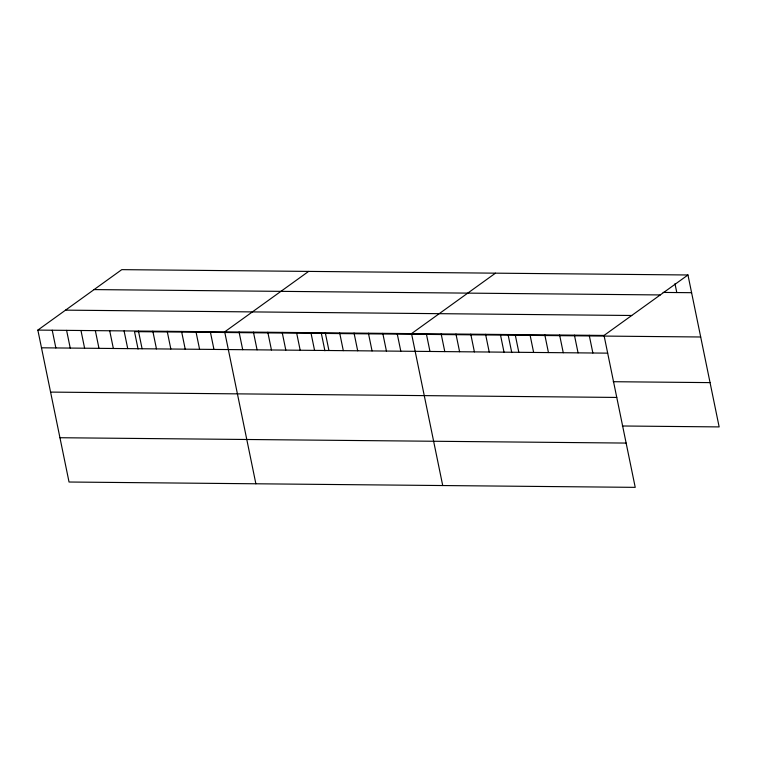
<?xml version="1.0" encoding="UTF-8"?>
<svg xmlns="http://www.w3.org/2000/svg" width="757" height="757" viewBox="0 0 757 757"><rect width="100%" height="100%" fill="white"/><g stroke="black" fill="none" stroke-linecap="round" stroke-linejoin="round"><path stroke-width="1.14" d="M687.962 274.98L604.039 335.436L635.227 487.357L69.038 482.02L37.85 330.09L121.773 269.643L687.962 274.98L719.15 426.91L622.33 425.992M308.619 271.403L224.697 331.85L255.875 483.78M495.457 273.173L411.534 333.619L442.722 485.54M663.123 292.429L691.605 292.694M94.076 289.59L660.274 294.937M65.547 310.143L631.735 315.489M37.85 330.09L604.039 335.436M700.689 336.988L134.5 331.642L138.067 349.024M41.484 347.804L607.672 353.14M613.236 381.708L710.057 382.616M50.577 392.098L616.766 397.434M59.945 437.726L626.134 443.072M674.97 283.705L676.796 292.552M589.23 335.294L592.873 353.008M574.421 335.152L578.064 352.866M559.612 335.01L563.255 352.724M544.813 334.878L548.447 352.582M530.004 334.736L533.638 352.45M515.195 334.594L518.829 352.308M508.184 335.171L511.751 352.554M500.386 334.452L504.02 352.166M485.578 334.32L489.211 352.024M470.769 334.178L474.402 351.891M455.96 334.036L459.594 351.75M441.151 333.894L444.785 351.608M426.342 333.752L429.976 351.466M397.16 333.477L400.803 351.191M382.787 333.345L386.43 351.059M368.422 333.212L372.056 350.926M354.049 333.071L357.683 350.784M339.675 332.938L343.309 350.652M325.302 332.806L328.935 350.519M321.347 333.411L324.914 350.794M310.928 332.664L314.562 350.377M296.555 332.531L300.188 350.245M282.181 332.399L285.815 350.113M267.808 332.257L271.451 349.971M253.434 332.124L257.077 349.838M239.07 331.992L242.704 349.706M210.323 331.717L213.957 349.431M195.949 331.585L199.583 349.299M181.576 331.443L185.21 349.157M167.202 331.311L170.836 349.024M152.829 331.178L156.462 348.892M138.455 331.036L142.089 348.75M124.082 330.904L127.725 348.617M109.708 330.771L113.351 348.485M95.344 330.629L98.978 348.343M80.971 330.497L84.604 348.211M66.597 330.364L70.231 348.078M52.224 330.222L55.857 347.936"/></g></svg>
